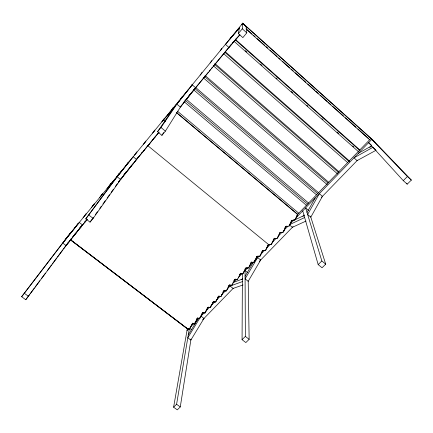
<?xml version="1.0" encoding="UTF-8"?>
<svg xmlns="http://www.w3.org/2000/svg" width="433" height="433" viewBox="0 0 433 433"><rect width="100%" height="100%" fill="white"/><g stroke="black" fill="none" stroke-linecap="round" stroke-linejoin="round"><path stroke-width="0.65" d="M248.201 281.033L249.143 339.331L245.836 342.573L242.069 339.661L242.399 273.975M246.09 26.489L246.799 32.848L242.859 37.606L238.345 33.585L242.28 28.805L242.648 23.133L372.234 139.399L411.35 180.096L407.215 184.155L403.269 180.631L368.64 142.663L371.33 145.066M241.425 24.86L242.648 23.133M187.332 328.674L173.611 407.193L177.286 409.867L180.269 406.944L191.013 339.055M173.611 407.193L176.588 404.26L189.308 328.804M238.345 33.585L239.584 27.214M231.693 36.713L231.866 36.264L230.502 38.158M291.057 221.734L289.547 225.447L288.892 226.118M70.26 239.714L187.31 328.777L187.7 328.458L189.367 329.194L192.68 323.186M279.312 233.852L277.705 237.69L277.06 238.356M221.409 49.232L221.728 48.61L220.24 50.656M291.306 221.117L292.199 220.191M279.545 233.306L280.422 232.397L282.321 232.294M307.008 212.451L315.192 197.973M239.866 274.414L240.526 273.607L241.711 273.71M237.89 278.922L237.057 279.783L234.794 279.583L231.785 285.282M234.383 280.097L235.206 279.242L237.473 279.442L240.45 273.764L243.037 273.78L245.814 268.168L248.645 267.978L251.389 262.387L254.306 262.127L257.013 256.563L260.011 256.228L262.679 250.691L265.765 250.279L268.395 244.769L271.561 244.277L274.159 238.794L277.412 238.231L279.972 232.775L283.312 232.131L285.829 226.703L289.26 225.977L291.739 220.581L295.257 219.775L297.72 214.378L176.204 112.299M232.369 284.633L231.541 285.488L229.355 285.223L226.232 291.1L223.953 290.814L221.041 296.524L218.595 296.367L215.65 302.099L213.285 301.871L210.308 307.625L208.013 307.333L205.004 313.108L202.779 312.75L199.743 318.547L199.38 318.753L197.594 318.131L194.525 323.944L194.168 324.144L192.441 323.462L189.345 329.296L188.994 329.491L187.31 328.777M211.288 61.562L211.748 60.772L210.135 62.969M245.078 276.286L253.494 262.052M188.29 334.817L197.497 319.781M176.328 104.256L157.525 131.729L161.904 135.35L165.39 131.139L181.427 105.484M201.313 73.707L201.908 72.755L200.176 75.093M161.904 135.35L163.685 132.525M191.489 85.674L192.22 84.565L190.368 87.038M181.811 97.468L182.666 96.196L180.707 98.811M157.525 131.729L161.006 127.497L179.089 100.894M171.187 110.41L173.254 107.665L172.269 109.084M161.801 121.835L163.972 118.967L162.873 120.531M118.696 174.45L85.777 218.86L90.021 222.14L93.127 218.389L122.988 176.236M90.021 222.14L93.533 217.198M95.482 214.449L97.436 211.705M99.774 208.408L101.338 206.211M102.897 204.019L105.241 200.723M107.189 197.973L109.533 194.682M111.092 192.485L113.43 189.189M115.384 186.444L117.332 183.695M118.507 182.049L121.235 178.207M153.607 131.816L154.83 130.111L152.551 133.104M143.437 144.205L145.813 141.093L144.476 142.939M135.475 153.904L136.92 151.923L134.452 155.149M125.592 165.942L128.152 162.602L126.598 164.713M69.329 234.264L70.238 233.16L21.65 296.729L25.769 299.723L29.384 294.841M30.191 293.753L34.212 288.329M35.019 287.247L39.841 280.736M41.454 278.565L45.476 273.142M47.484 270.43L51.505 265.007M52.312 263.924L56.734 257.954M57.54 256.872L62.769 249.819M63.575 248.737L68.398 242.226M25.769 299.723L70.714 239.422M85.777 218.86L121.213 171.381M116.856 176.583L119.508 173.135L118.523 174.337M108.239 187.072L110.983 183.522L110.009 184.707M99.747 197.421L102.572 193.768L100.716 196.241M92.321 206.46L94.275 203.873L91.368 207.629M83.104 217.691L86.091 213.842L85.16 214.979M74.952 227.623L78.016 223.682L77.096 224.803M21.65 296.729L68.273 235.861M144.189 150.305L147.269 146.343M157.98 133.386L152.692 139.767M124.038 174.623L124.818 173.622M129.851 167.549L127.481 170.575M136.384 159.55L132.736 164.199M138.69 156.973L141.802 152.973M72.473 237.187L74.969 234.009L74.72 234.318M79.688 228.294L75.791 233.246M81.236 226.632L86.313 220.484M87.141 219.428L85.826 221.084M158.348 132.909L158.7 132.471M130.923 166.164L131.724 165.19M136.292 159.653L137.104 158.667M138.782 156.865L136.552 159.328M141.71 153.082L144.065 150.478M144.281 150.197L143.583 151.036M147.177 146.451L149.829 143.475M158.251 133.023L158.96 132.152M155.425 136.687L154.576 137.716M181.043 106.101L191.684 92.63M70.866 239.216L71.418 238.545M79.618 228.375L80.284 227.558M76.111 232.862L76.343 232.575M80.69 227.293L81.307 226.551M84.559 222.383L85.306 221.48M121.841 177.855L132.52 164.394M67.786 243.373L78.795 229.528M118.436 175.138L129.591 161.179M177.552 103.151L188.268 89.718M64.463 240.851L75.948 226.513M79.867 228.067L81.079 226.843M126.035 172.085L125.851 172.307L126.073 172.025M131.183 165.844L131.594 165.357M141.975 152.757L142.397 152.254M147.442 146.127L147.772 145.721M153.136 139.215L149.125 144.319M71.185 238.837L70.747 239.368M127.443 170.634L127.703 170.31M133.11 163.755L132.514 164.464M138.56 157.147L138.073 157.736M65.962 238.675L242.632 23.387L374.02 141.261M79.775 228.175L81.491 226.086M84.5 222.438L85.361 221.398M137.791 157.818L138.652 156.773M143.805 150.522L144.665 149.477M152.833 139.578L154.549 137.494M188.501 96.321L208.273 72.349M209.128 71.31L210.422 69.745M211.277 68.701L212.571 67.137M213.426 66.097L231.476 44.209M232.337 43.165L233.625 41.6M74.368 234.881L75.228 233.836M77.816 230.702L87.282 219.222M123.865 174.862L126.88 171.208M131.183 165.991L132.043 164.946M134.198 162.337L159.16 132.065M183.267 102.838L184.128 101.793M184.988 100.754L234.486 40.734M235.346 39.69L236.635 38.126M75.856 233.176L75.596 233.474M229.679 39.284L239.481 27.75M239.433 27.988L225.469 44.41L228.933 47.468L239.952 34.77M167.317 115.232L174.732 106.594M174.023 107.628L163.49 119.898L165.422 121.511M233.143 42.358L239.606 34.911M110.464 184.474L115.865 178.272M114.61 179.966L106.962 188.739L107.909 189.486M153.526 138.755L153.293 139.031M118.42 181.92L119.264 180.978M196.723 318.942L197.659 317.974M201.886 313.595L202.823 312.621M207.05 308.242L207.986 307.268M212.213 302.889L213.621 301.433M217.377 297.541L218.789 296.08M223.011 291.701L224.418 290.24M228.175 286.348L229.587 284.892M233.809 280.514L235.216 279.052M239.444 274.674L240.851 273.218M245.078 268.839L246.02 267.865M250.712 262.999L251.649 262.025M256.347 257.164L257.283 256.19M261.981 251.324L262.918 250.35M267.145 245.971L268.552 244.515M273.25 239.649L274.657 238.188M279.35 233.322L280.292 232.353M284.984 227.487L286.392 226.026M291.09 221.16L292.026 220.191M296.724 215.325L370.902 138.463L407.399 176.561L411.35 180.096M186.986 330.66L188.858 328.717M190.266 327.261L193.551 323.862M194.958 322.406L199.18 318.038M200.587 316.583L204.338 312.696M205.28 311.728L209.496 307.36M210.438 306.385L214.66 302.017M216.067 300.562L220.289 296.194M221.696 294.738L225.447 290.852M227.325 288.914L231.076 285.028M232.851 283.193L236.234 279.686M238.583 277.261L241.863 273.862M244.169 271.48L247.492 268.038M249.836 265.608L253.121 262.214M254.674 260.606L259.221 255.903M261.094 253.96L264.379 250.561M266.723 248.136L270.479 244.25M272.352 242.307L276.108 238.426M277.981 236.483L282.202 232.115M283.61 230.659L287.831 226.286M289.709 224.348L293.931 219.98M295.804 218.037L371.795 139.394L374.935 142.208M202.655 319.808L233.252 288.27M241.722 279.534L242.664 278.565M259.399 261.31L293.033 226.643M302.916 216.451L304.329 214.995M321.275 197.529L357.517 160.167M369.755 147.55L371.638 145.607M242.069 339.661L245.365 336.403L245.051 270.565L247.568 272.584M310.483 216.137L325.713 264.162L322.028 267.778L318.168 264.585L321.849 260.958L305.611 207.889L308.697 210.492M403.269 180.631L407.399 176.561M213.523 301.59L210.319 307.522L208.944 307.235M358.335 153.325L371.584 145.894M376.136 150.224L357.079 160.616L353.956 157.856L372.894 147.328L375.671 149.813M293.314 220.614L304.058 215.493M304.648 217.545L289.309 224.759L292.378 227.314L306.044 221.041M282.955 232.261C285.174 230.881 284.108 225.755 287.588 226.221M268.839 244.396L268.141 244.997L265.429 250.388M263.118 250.323L262.257 251.21L260.006 256.141L257.44 256.201L256.758 256.791L253.987 262.225M233.771 282.24L242.377 279.074M271.22 244.396L274.149 238.713L276.449 238.372M242.361 281.629L230.096 286.045L233.1 288.421L243.005 284.968M251.817 262.035L250.972 262.907L248.645 267.886L246.231 267.816L245.565 268.384L242.729 273.862M208.397 307.019L207.607 307.836L205.02 313.005L203.158 312.442L202.552 312.951L199.494 318.58M197.968 317.822C195.57 318.894 196.144 326.017 192.815 323.164M293.542 220.056L295.414 219.477L297.72 214.378M231.66 285.315L229.755 284.887L229.36 285.125L226.481 290.808L223.958 290.722L221.046 296.426L218.838 296.08L215.661 301.996L213.675 301.552M24.432 293.352L28.551 296.356M176.588 404.26L180.269 406.944M70.357 239.59L187.375 328.631M70.325 239.644L188.312 329.421M189.914 328.517L191.391 329.648M88.879 215.093L93.127 218.389M245.365 336.403L249.143 339.331M147.615 145.51L268.438 244.429M161.006 127.497L165.39 131.139M321.849 260.958L325.713 264.162M176.415 112.564L297.558 214.367M177.389 111.146L298.884 213.345M186.266 99.254L308.724 203.174M184.902 100.088L307.538 204.067M184.312 101.863L306.391 205.258M193.448 89.669L316.496 194.834M195.288 87.195L318.693 192.853M195.077 88.749L317.66 193.621M204.376 76.354L327.927 183.029M203.239 77.734L327.256 184.696M204.982 75.407L328.804 182.39M214.8 63.44L339.061 171.777M214.335 64.219L338.85 172.724M213.193 65.632L337.637 173.963M225.279 51.733L349.463 161.016M224.965 52.361L349.399 161.818M223.287 53.335L347.672 162.635M235.395 39.403L360.012 150.105M235.233 39.852L359.606 150.311M245.316 50.672L246.832 52.014M260.45 64.095L261.96 65.437M276.081 77.972L277.093 78.866M291.214 91.395L292.724 92.738M306.845 105.268L307.858 106.166M321.979 118.696L322.986 119.589M337.107 132.119L338.622 133.461M352.743 145.997L353.75 146.89M234.042 41.297L358.372 151.593M242.28 28.805L246.799 32.848M242.621 23.517L246.106 26.64M246.48 29.081L252.001 34.028M253.505 35.382L255.015 36.729M257.023 38.532L264.552 45.281M266.057 46.629L267.567 47.982M270.078 50.228L277.104 56.528M278.614 57.881L280.119 59.229M282.63 61.481L289.655 67.781M291.165 69.128L293.173 70.931M295.182 72.728L302.212 79.028M303.214 79.932L305.725 82.178M307.733 83.98L314.764 90.281M315.765 91.179L318.277 93.431M320.285 95.228L327.316 101.528M328.317 102.432L330.828 104.678M332.836 106.48L343.38 115.93M345.388 117.727L355.931 127.178M357.939 128.98L368.488 138.43M245.949 28.914L369.75 139.848M406.311 183.164L407.215 184.155M302.727 210.871L318.168 264.585M322.439 196.328L310.807 217.16L307.63 214.476L319.343 193.675L322.439 196.328M260.671 260L248.206 281.309L245.089 278.825L257.635 257.543L260.671 260M203.97 318.45L190.85 340.084L187.792 337.772L200.993 316.16L203.97 318.45M195.667 87.796L180.393 107.13L176.87 104.158L192.247 84.868L195.667 87.796M136.563 159.463L120.645 179.549L117.202 176.805L133.223 156.757L136.563 159.463M82.535 224.976L66.135 245.608L62.78 243.065L79.271 222.465L82.535 224.976"/></g></svg>
